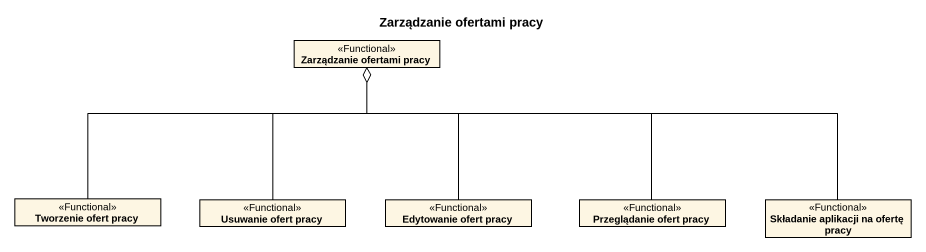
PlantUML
@startuml
title Zarządzanie ofertami pracy
hide circle
hide empty members
class "Zarządzanie ofertami pracy" as Zarządzanie_ofertami_pracy <<Functional>>
class "Tworzenie ofert pracy" as Tworzenie_ofert_pracy <<Functional>>
class "Usuwanie ofert pracy" as Usuwanie_ofert_pracy <<Functional>>
class "Edytowanie ofert pracy" as Edytowanie_ofert_pracy <<Functional>>
class "Przeglądanie ofert pracy" as Przeglądanie_ofert_pracy <<Functional>>
class "Składanie aplikacji na ofertę pracy" as Składanie_aplikacji_na <<Functional>>
Tworzenie_ofert_pracy -right-o Zarządzanie_ofertami_pracy
Usuwanie_ofert_pracy -up-o Zarządzanie_ofertami_pracy
Edytowanie_ofert_pracy -up-o Zarządzanie_ofertami_pracy
Przeglądanie_ofert_pracy -left-o Zarządzanie_ofertami_pracy
Składanie_aplikacji_na -left- Zarządzanie_ofertami_pracy
@enduml
